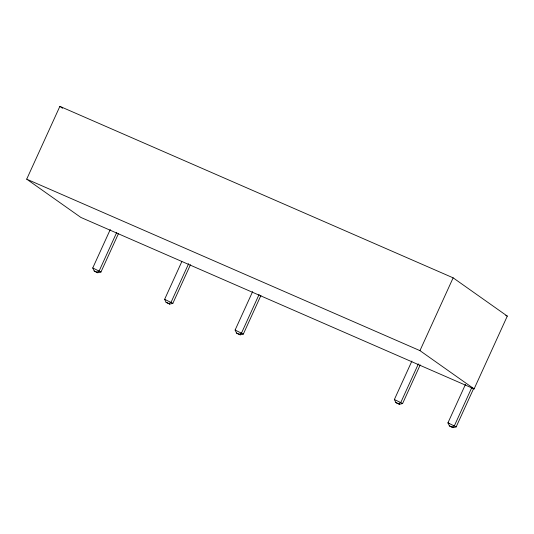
<?xml version="1.0" encoding="UTF-8"?>
<svg xmlns="http://www.w3.org/2000/svg" width="534" height="534" viewBox="0 0 534 534"><rect width="100%" height="100%" fill="white"/><g stroke="black" fill="none" stroke-linecap="round" stroke-linejoin="round"><path stroke-width="0.8" d="M26.7 179.164L59.881 106.359L453.132 277.834L507.3 316.101L474.119 388.906L80.868 217.431L26.7 179.164L419.951 350.638L474.119 388.906M118.575 233.378L100.966 272.02L97.809 272.761L94.959 271.519L94.198 270.978L92.749 267.968L110.271 229.533M116.752 232.357L99.231 270.798L97.048 272.227L94.198 270.978M190.458 264.724L172.849 303.365L169.692 304.106L166.081 302.324L164.632 299.314L181.807 261.627M188.636 263.703L171.12 302.144L168.931 303.566L166.081 302.324M260.932 295.456L243.324 334.097L240.167 334.838L237.316 333.59L236.555 333.056L235.114 330.045L252.629 291.604M259.11 294.434L241.595 332.869L239.406 334.297L236.555 333.056M420.211 364.902L402.596 403.544L399.445 404.285L396.588 403.043L395.827 402.502L394.386 399.492L411.901 361.051M419.951 350.638L453.132 277.834M418.389 363.881L400.867 402.322L398.684 403.744L395.827 402.502M465.461 384.407L447.946 422.848L449.394 425.858L450.155 426.399L453.006 427.641L456.163 426.9L473.771 388.258M471.949 387.237L454.427 425.678L452.245 427.1L449.394 425.858M505.771 315.434L507.3 316.101M92.749 267.968L100.966 272.02M164.632 299.314L172.849 303.365M235.114 330.045L243.324 334.097M394.386 399.492L402.596 403.544M59.881 106.359L62.585 108.275M456.163 426.9L447.946 422.848L449.101 423.662M452.245 427.1L453.006 427.641M398.684 403.744L399.445 404.285M239.406 334.297L240.167 334.838M168.931 303.566L169.692 304.106M97.048 272.227L97.809 272.761"/></g></svg>
